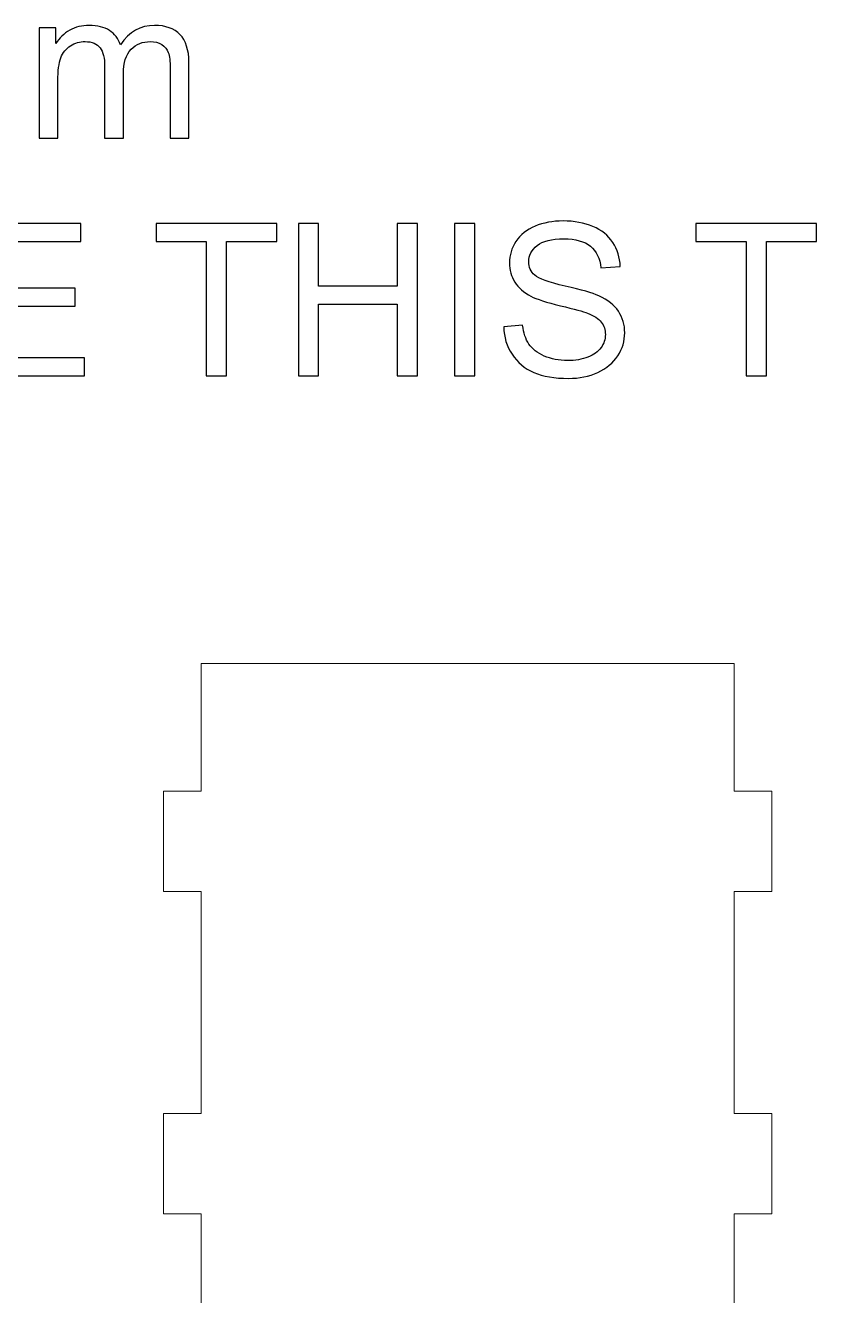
# Model space of a CAD drawing. Header units: centimetres. Extents: x -30.2 to 10.2, y 0.4 to 20.1.
# Drawn here: x -13.84 to -7.54, y 9.63 to 19.74 of the extents above; entities that cross this region are included whole.
import ezdxf

# ---------------------------------------------------------------- set-up
doc = ezdxf.new("R2010")
doc.units = ezdxf.units.CM
doc.header["$MEASUREMENT"] = 0
doc.layers.add('Layer 1', color=7, linetype='Continuous')

msp = doc.modelspace()

# ---------------------------------------------------------------- linework, layer by layer
at = {"layer": 'Layer 1', "color": 22}
for points, knots in [([(-13.729, 18.84169), (-13.729, 18.84169), (-13.729, 19.72053), (-13.729, 19.72053), (-13.729, 19.72053), (-13.729, 19.72053), (-13.59523, 19.72053), (-13.59523, 19.72053), (-13.59523, 19.72053), (-13.59523, 19.72053), (-13.59523, 19.59635), (-13.59523, 19.59635), (-13.59523, 19.59635), (-13.56785, 19.63925), (-13.53116, 19.67396), (-13.48544, 19.69993), (-13.48544, 19.69993), (-13.43972, 19.72617), (-13.38779, 19.73915), (-13.32937, 19.73915), (-13.32937, 19.73915), (-13.26446, 19.73915), (-13.21112, 19.72561), (-13.16964, 19.6988), (-13.16964, 19.6988), (-13.12815, 19.6717), (-13.0988, 19.63417), (-13.08187, 19.58563), (-13.08187, 19.58563), (-13.01187, 19.68807), (-12.92128, 19.73915), (-12.80952, 19.73915), (-12.80952, 19.73915), (-12.72203, 19.73915), (-12.65458, 19.71517), (-12.60773, 19.66691), (-12.60773, 19.66691), (-12.5606, 19.61865), (-12.5369, 19.54442), (-12.5369, 19.44423), (-12.5369, 19.44423), (-12.5369, 19.44423), (-12.5369, 18.84169), (-12.5369, 18.84169), (-12.5369, 18.84169), (-12.5369, 18.84169), (-12.68591, 18.84169), (-12.68591, 18.84169), (-12.68591, 18.84169), (-12.68591, 18.84169), (-12.68591, 19.39484), (-12.68591, 19.39484), (-12.68591, 19.39484), (-12.68591, 19.45411), (-12.69099, 19.49701), (-12.70058, 19.52326), (-12.70058, 19.52326), (-12.71018, 19.5495), (-12.72768, 19.57039), (-12.75336, 19.58647), (-12.75336, 19.58647), (-12.77876, 19.60256), (-12.80868, 19.61046), (-12.84282, 19.61046), (-12.84282, 19.61046), (-12.90491, 19.61046), (-12.95628, 19.58986), (-12.9972, 19.54894), (-12.9972, 19.54894), (-13.03812, 19.50773), (-13.05844, 19.44198), (-13.05844, 19.35166), (-13.05844, 19.35166), (-13.05844, 19.35166), (-13.05844, 18.84169), (-13.05844, 18.84169), (-13.05844, 18.84169), (-13.05844, 18.84169), (-13.20745, 18.84169), (-13.20745, 18.84169), (-13.20745, 18.84169), (-13.20745, 18.84169), (-13.20745, 19.41206), (-13.20745, 19.41206), (-13.20745, 19.41206), (-13.20745, 19.4781), (-13.21959, 19.52777), (-13.24386, 19.56079), (-13.24386, 19.56079), (-13.26813, 19.59381), (-13.30793, 19.61046), (-13.36296, 19.61046), (-13.36296, 19.61046), (-13.40473, 19.61046), (-13.44339, 19.59946), (-13.47895, 19.57744), (-13.47895, 19.57744), (-13.51451, 19.55543), (-13.54019, 19.52326), (-13.55628, 19.48064), (-13.55628, 19.48064), (-13.57208, 19.43831), (-13.57999, 19.37706), (-13.57999, 19.2972), (-13.57999, 19.2972), (-13.57999, 19.2972), (-13.57999, 18.84169), (-13.57999, 18.84169), (-13.57999, 18.84169), (-13.57999, 18.84169), (-13.729, 18.84169), (-13.729, 18.84169)], [0, 0, 0, 0, 0.03448276, 0.03448276, 0.03448276, 0.03448276, 0.06896552, 0.06896552, 0.06896552, 0.06896552, 0.10344828, 0.10344828, 0.10344828, 0.10344828, 0.13793103, 0.13793103, 0.13793103, 0.13793103, 0.17241379, 0.17241379, 0.17241379, 0.17241379, 0.20689655, 0.20689655, 0.20689655, 0.20689655, 0.24137931, 0.24137931, 0.24137931, 0.24137931, 0.27586207, 0.27586207, 0.27586207, 0.27586207, 0.31034483, 0.31034483, 0.31034483, 0.31034483, 0.34482759, 0.34482759, 0.34482759, 0.34482759, 0.37931034, 0.37931034, 0.37931034, 0.37931034, 0.4137931, 0.4137931, 0.4137931, 0.4137931, 0.44827586, 0.44827586, 0.44827586, 0.44827586, 0.48275862, 0.48275862, 0.48275862, 0.48275862, 0.51724138, 0.51724138, 0.51724138, 0.51724138, 0.55172414, 0.55172414, 0.55172414, 0.55172414, 0.5862069, 0.5862069, 0.5862069, 0.5862069, 0.62068966, 0.62068966, 0.62068966, 0.62068966, 0.65517241, 0.65517241, 0.65517241, 0.65517241, 0.68965517, 0.68965517, 0.68965517, 0.68965517, 0.72413793, 0.72413793, 0.72413793, 0.72413793, 0.75862069, 0.75862069, 0.75862069, 0.75862069, 0.79310345, 0.79310345, 0.79310345, 0.79310345, 0.82758621, 0.82758621, 0.82758621, 0.82758621, 0.86206897, 0.86206897, 0.86206897, 0.86206897, 0.89655172, 0.89655172, 0.89655172, 0.89655172, 0.93103448, 0.93103448, 0.93103448, 0.93103448, 1, 1, 1, 1]), ([(-14.27255, 16.94997), (-14.27255, 16.94997), (-14.27255, 18.16239), (-14.27255, 18.16239), (-14.27255, 18.16239), (-14.27255, 18.16239), (-13.3971, 18.16239), (-13.3971, 18.16239), (-13.3971, 18.16239), (-13.3971, 18.16239), (-13.3971, 18.02015), (-13.3971, 18.02015), (-13.3971, 18.02015), (-13.3971, 18.02015), (-14.11168, 18.02015), (-14.11168, 18.02015), (-14.11168, 18.02015), (-14.11168, 18.02015), (-14.11168, 17.64762), (-14.11168, 17.64762), (-14.11168, 17.64762), (-14.11168, 17.64762), (-13.44282, 17.64762), (-13.44282, 17.64762), (-13.44282, 17.64762), (-13.44282, 17.64762), (-13.44282, 17.50538), (-13.44282, 17.50538), (-13.44282, 17.50538), (-13.44282, 17.50538), (-14.11168, 17.50538), (-14.11168, 17.50538), (-14.11168, 17.50538), (-14.11168, 17.50538), (-14.11168, 17.09221), (-14.11168, 17.09221), (-14.11168, 17.09221), (-14.11168, 17.09221), (-13.36831, 17.09221), (-13.36831, 17.09221), (-13.36831, 17.09221), (-13.36831, 17.09221), (-13.36831, 16.94997), (-13.36831, 16.94997), (-13.36831, 16.94997), (-13.36831, 16.94997), (-14.27255, 16.94997), (-14.27255, 16.94997)], [0, 0, 0, 0, 0.07692308, 0.07692308, 0.07692308, 0.07692308, 0.15384615, 0.15384615, 0.15384615, 0.15384615, 0.23076923, 0.23076923, 0.23076923, 0.23076923, 0.30769231, 0.30769231, 0.30769231, 0.30769231, 0.38461538, 0.38461538, 0.38461538, 0.38461538, 0.46153846, 0.46153846, 0.46153846, 0.46153846, 0.53846154, 0.53846154, 0.53846154, 0.53846154, 0.61538462, 0.61538462, 0.61538462, 0.61538462, 0.69230769, 0.69230769, 0.69230769, 0.69230769, 0.76923077, 0.76923077, 0.76923077, 0.76923077, 0.84615385, 0.84615385, 0.84615385, 0.84615385, 1, 1, 1, 1]), ([(-12.39832, 16.94997), (-12.39832, 16.94997), (-12.39832, 18.02015), (-12.39832, 18.02015), (-12.39832, 18.02015), (-12.39832, 18.02015), (-12.79794, 18.02015), (-12.79794, 18.02015), (-12.79794, 18.02015), (-12.79794, 18.02015), (-12.79794, 18.16239), (-12.79794, 18.16239), (-12.79794, 18.16239), (-12.79794, 18.16239), (-11.83783, 18.16239), (-11.83783, 18.16239), (-11.83783, 18.16239), (-11.83783, 18.16239), (-11.83783, 18.02015), (-11.83783, 18.02015), (-11.83783, 18.02015), (-11.83783, 18.02015), (-12.23745, 18.02015), (-12.23745, 18.02015), (-12.23745, 18.02015), (-12.23745, 18.02015), (-12.23745, 16.94997), (-12.23745, 16.94997), (-12.23745, 16.94997), (-12.23745, 16.94997), (-12.39832, 16.94997), (-12.39832, 16.94997)], [0, 0, 0, 0, 0.11111111, 0.11111111, 0.11111111, 0.11111111, 0.22222222, 0.22222222, 0.22222222, 0.22222222, 0.33333333, 0.33333333, 0.33333333, 0.33333333, 0.44444444, 0.44444444, 0.44444444, 0.44444444, 0.55555556, 0.55555556, 0.55555556, 0.55555556, 0.66666667, 0.66666667, 0.66666667, 0.66666667, 0.77777778, 0.77777778, 0.77777778, 0.77777778, 1, 1, 1, 1]), ([(-11.66539, 16.94997), (-11.66539, 16.94997), (-11.66539, 18.16239), (-11.66539, 18.16239), (-11.66539, 18.16239), (-11.66539, 18.16239), (-11.50452, 18.16239), (-11.50452, 18.16239), (-11.50452, 18.16239), (-11.50452, 18.16239), (-11.50452, 17.66286), (-11.50452, 17.66286), (-11.50452, 17.66286), (-11.50452, 17.66286), (-10.87799, 17.66286), (-10.87799, 17.66286), (-10.87799, 17.66286), (-10.87799, 17.66286), (-10.87799, 18.16239), (-10.87799, 18.16239), (-10.87799, 18.16239), (-10.87799, 18.16239), (-10.71713, 18.16239), (-10.71713, 18.16239), (-10.71713, 18.16239), (-10.71713, 18.16239), (-10.71713, 16.94997), (-10.71713, 16.94997), (-10.71713, 16.94997), (-10.71713, 16.94997), (-10.87799, 16.94997), (-10.87799, 16.94997), (-10.87799, 16.94997), (-10.87799, 16.94997), (-10.87799, 17.52062), (-10.87799, 17.52062), (-10.87799, 17.52062), (-10.87799, 17.52062), (-11.50452, 17.52062), (-11.50452, 17.52062), (-11.50452, 17.52062), (-11.50452, 17.52062), (-11.50452, 16.94997), (-11.50452, 16.94997), (-11.50452, 16.94997), (-11.50452, 16.94997), (-11.66539, 16.94997), (-11.66539, 16.94997)], [0, 0, 0, 0, 0.07692308, 0.07692308, 0.07692308, 0.07692308, 0.15384615, 0.15384615, 0.15384615, 0.15384615, 0.23076923, 0.23076923, 0.23076923, 0.23076923, 0.30769231, 0.30769231, 0.30769231, 0.30769231, 0.38461538, 0.38461538, 0.38461538, 0.38461538, 0.46153846, 0.46153846, 0.46153846, 0.46153846, 0.53846154, 0.53846154, 0.53846154, 0.53846154, 0.61538462, 0.61538462, 0.61538462, 0.61538462, 0.69230769, 0.69230769, 0.69230769, 0.69230769, 0.76923077, 0.76923077, 0.76923077, 0.76923077, 0.84615385, 0.84615385, 0.84615385, 0.84615385, 1, 1, 1, 1]), ([(-10.4222, 16.94997), (-10.4222, 16.94997), (-10.4222, 18.16239), (-10.4222, 18.16239), (-10.4222, 18.16239), (-10.4222, 18.16239), (-10.26133, 18.16239), (-10.26133, 18.16239), (-10.26133, 18.16239), (-10.26133, 18.16239), (-10.26133, 16.94997), (-10.26133, 16.94997), (-10.26133, 16.94997), (-10.26133, 16.94997), (-10.4222, 16.94997), (-10.4222, 16.94997)], [0, 0, 0, 0, 0.2, 0.2, 0.2, 0.2, 0.4, 0.4, 0.4, 0.4, 0.6, 0.6, 0.6, 0.6, 1, 1, 1, 1]), ([(-10.03133, 17.33944), (-10.03133, 17.33944), (-9.88062, 17.35298), (-9.88062, 17.35298), (-9.88062, 17.35298), (-9.87356, 17.29202), (-9.85691, 17.24207), (-9.83067, 17.20284), (-9.83067, 17.20284), (-9.80442, 17.16389), (-9.76378, 17.13229), (-9.70875, 17.10801), (-9.70875, 17.10801), (-9.65371, 17.08403), (-9.59163, 17.07189), (-9.52276, 17.07189), (-9.52276, 17.07189), (-9.46152, 17.07189), (-9.40762, 17.08092), (-9.36077, 17.09927), (-9.36077, 17.09927), (-9.31392, 17.11761), (-9.27921, 17.14273), (-9.25635, 17.17462), (-9.25635, 17.17462), (-9.23349, 17.20651), (-9.22192, 17.24122), (-9.22192, 17.27848), (-9.22192, 17.27848), (-9.22192, 17.31629), (-9.23292, 17.34931), (-9.25493, 17.37782), (-9.25493, 17.37782), (-9.27695, 17.40604), (-9.31335, 17.42975), (-9.36415, 17.44922), (-9.36415, 17.44922), (-9.39661, 17.46164), (-9.46858, 17.48139), (-9.58005, 17.5082), (-9.58005, 17.5082), (-9.69153, 17.53502), (-9.76943, 17.56013), (-9.81402, 17.58384), (-9.81402, 17.58384), (-9.87187, 17.61432), (-9.91477, 17.65214), (-9.94299, 17.69701), (-9.94299, 17.69701), (-9.9715, 17.74188), (-9.98561, 17.7924), (-9.98561, 17.848), (-9.98561, 17.848), (-9.98561, 17.90952), (-9.96811, 17.96681), (-9.9334, 18.01987), (-9.9334, 18.01987), (-9.89868, 18.07321), (-9.84816, 18.11357), (-9.78128, 18.14123), (-9.78128, 18.14123), (-9.71467, 18.16889), (-9.64045, 18.18271), (-9.55889, 18.18271), (-9.55889, 18.18271), (-9.46914, 18.18271), (-9.38984, 18.16832), (-9.32126, 18.13925), (-9.32126, 18.13925), (-9.25268, 18.11047), (-9.1999, 18.06785), (-9.16293, 18.01141), (-9.16293, 18.01141), (-9.12596, 17.95524), (-9.1062, 17.89146), (-9.10338, 17.82034), (-9.10338, 17.82034), (-9.10338, 17.82034), (-9.25747, 17.80849), (-9.25747, 17.80849), (-9.25747, 17.80849), (-9.26566, 17.88497), (-9.2936, 17.94283), (-9.34129, 17.98177), (-9.34129, 17.98177), (-9.38899, 18.021), (-9.45955, 18.04047), (-9.55268, 18.04047), (-9.55268, 18.04047), (-9.64976, 18.04047), (-9.7206, 18.02269), (-9.76491, 17.98713), (-9.76491, 17.98713), (-9.80922, 17.95157), (-9.83151, 17.90868), (-9.83151, 17.85844), (-9.83151, 17.85844), (-9.83151, 17.81498), (-9.81571, 17.77914), (-9.78438, 17.75092), (-9.78438, 17.75092), (-9.75334, 17.72298), (-9.67291, 17.69391), (-9.54252, 17.66456), (-9.54252, 17.66456), (-9.41213, 17.63492), (-9.32267, 17.60924), (-9.27413, 17.58723), (-9.27413, 17.58723), (-9.20385, 17.55477), (-9.15164, 17.51385), (-9.11806, 17.4639), (-9.11806, 17.4639), (-9.08447, 17.41422), (-9.06782, 17.35693), (-9.06782, 17.29202), (-9.06782, 17.29202), (-9.06782, 17.22739), (-9.08617, 17.167), (-9.12314, 17.10999), (-9.12314, 17.10999), (-9.16011, 17.05298), (-9.21288, 17.00867), (-9.28203, 16.97706), (-9.28203, 16.97706), (-9.35117, 16.94545), (-9.42878, 16.92965), (-9.51543, 16.92965), (-9.51543, 16.92965), (-9.62493, 16.92965), (-9.71665, 16.94574), (-9.79059, 16.97763), (-9.79059, 16.97763), (-9.86482, 17.00952), (-9.92267, 17.0575), (-9.96472, 17.12184), (-9.96472, 17.12184), (-10.00706, 17.18591), (-10.02907, 17.25844), (-10.03133, 17.33944)], [0, 0, 0, 0, 0.02777778, 0.02777778, 0.02777778, 0.02777778, 0.05555556, 0.05555556, 0.05555556, 0.05555556, 0.08333333, 0.08333333, 0.08333333, 0.08333333, 0.11111111, 0.11111111, 0.11111111, 0.11111111, 0.13888889, 0.13888889, 0.13888889, 0.13888889, 0.16666667, 0.16666667, 0.16666667, 0.16666667, 0.19444444, 0.19444444, 0.19444444, 0.19444444, 0.22222222, 0.22222222, 0.22222222, 0.22222222, 0.25, 0.25, 0.25, 0.25, 0.27777778, 0.27777778, 0.27777778, 0.27777778, 0.30555556, 0.30555556, 0.30555556, 0.30555556, 0.33333333, 0.33333333, 0.33333333, 0.33333333, 0.36111111, 0.36111111, 0.36111111, 0.36111111, 0.38888889, 0.38888889, 0.38888889, 0.38888889, 0.41666667, 0.41666667, 0.41666667, 0.41666667, 0.44444444, 0.44444444, 0.44444444, 0.44444444, 0.47222222, 0.47222222, 0.47222222, 0.47222222, 0.5, 0.5, 0.5, 0.5, 0.52777778, 0.52777778, 0.52777778, 0.52777778, 0.55555556, 0.55555556, 0.55555556, 0.55555556, 0.58333333, 0.58333333, 0.58333333, 0.58333333, 0.61111111, 0.61111111, 0.61111111, 0.61111111, 0.63888889, 0.63888889, 0.63888889, 0.63888889, 0.66666667, 0.66666667, 0.66666667, 0.66666667, 0.69444444, 0.69444444, 0.69444444, 0.69444444, 0.72222222, 0.72222222, 0.72222222, 0.72222222, 0.75, 0.75, 0.75, 0.75, 0.77777778, 0.77777778, 0.77777778, 0.77777778, 0.80555556, 0.80555556, 0.80555556, 0.80555556, 0.83333333, 0.83333333, 0.83333333, 0.83333333, 0.86111111, 0.86111111, 0.86111111, 0.86111111, 0.88888889, 0.88888889, 0.88888889, 0.88888889, 0.91666667, 0.91666667, 0.91666667, 0.91666667, 0.94444444, 0.94444444, 0.94444444, 0.94444444, 1, 1, 1, 1]), ([(-8.10122, 16.94997), (-8.10122, 16.94997), (-8.10122, 18.02015), (-8.10122, 18.02015), (-8.10122, 18.02015), (-8.10122, 18.02015), (-8.50084, 18.02015), (-8.50084, 18.02015), (-8.50084, 18.02015), (-8.50084, 18.02015), (-8.50084, 18.16239), (-8.50084, 18.16239), (-8.50084, 18.16239), (-8.50084, 18.16239), (-7.54073, 18.16239), (-7.54073, 18.16239), (-7.54073, 18.16239), (-7.54073, 18.16239), (-7.54073, 18.02015), (-7.54073, 18.02015), (-7.54073, 18.02015), (-7.54073, 18.02015), (-7.94035, 18.02015), (-7.94035, 18.02015), (-7.94035, 18.02015), (-7.94035, 18.02015), (-7.94035, 16.94997), (-7.94035, 16.94997), (-7.94035, 16.94997), (-7.94035, 16.94997), (-8.10122, 16.94997), (-8.10122, 16.94997)], [0, 0, 0, 0, 0.11111111, 0.11111111, 0.11111111, 0.11111111, 0.22222222, 0.22222222, 0.22222222, 0.22222222, 0.33333333, 0.33333333, 0.33333333, 0.33333333, 0.44444444, 0.44444444, 0.44444444, 0.44444444, 0.55555556, 0.55555556, 0.55555556, 0.55555556, 0.66666667, 0.66666667, 0.66666667, 0.66666667, 0.77777778, 0.77777778, 0.77777778, 0.77777778, 1, 1, 1, 1])]:
    msp.add_open_spline(points, degree=3, knots=knots, dxfattribs=at)
at = {"layer": 'Layer 1', "color": 250, "lineweight": 9}
msp.add_open_spline([(-12.43992, 8.99194), (-12.43992, 8.99194), (-12.43992, 10.28082), (-12.43992, 10.28082), (-12.43992, 10.28082), (-12.43992, 10.28082), (-12.73992, 10.28082), (-12.73992, 10.28082), (-12.73992, 10.28082), (-12.73992, 10.28082), (-12.73992, 11.08083), (-12.73992, 11.08083), (-12.73992, 11.08083), (-12.73992, 11.08083), (-12.43992, 11.08083), (-12.43992, 11.08083), (-12.43992, 11.08083), (-12.43992, 11.08083), (-12.43992, 12.84537), (-12.43992, 12.84537), (-12.43992, 12.84537), (-12.43992, 12.84537), (-12.73992, 12.84537), (-12.73992, 12.84537), (-12.73992, 12.84537), (-12.73992, 12.84537), (-12.73992, 13.64538), (-12.73992, 13.64538), (-12.73992, 13.64538), (-12.73992, 13.64538), (-12.43992, 13.64538), (-12.43992, 13.64538), (-12.43992, 13.64538), (-12.43992, 13.64538), (-12.43992, 14.66188), (-12.43992, 14.66188), (-12.43992, 14.66188), (-12.43992, 14.66188), (-8.19621, 14.66188), (-8.19621, 14.66188), (-8.19621, 14.66188), (-8.19621, 14.66188), (-8.19621, 13.64538), (-8.19621, 13.64538), (-8.19621, 13.64538), (-8.19621, 13.64538), (-7.89621, 13.64538), (-7.89621, 13.64538), (-7.89621, 13.64538), (-7.89621, 13.64538), (-7.89621, 12.84537), (-7.89621, 12.84537), (-7.89621, 12.84537), (-7.89621, 12.84537), (-8.19621, 12.84537), (-8.19621, 12.84537), (-8.19621, 12.84537), (-8.19621, 12.84537), (-8.19621, 11.08083), (-8.19621, 11.08083), (-8.19621, 11.08083), (-8.19621, 11.08083), (-7.89621, 11.08083), (-7.89621, 11.08083), (-7.89621, 11.08083), (-7.89621, 11.08083), (-7.89621, 10.28082), (-7.89621, 10.28082), (-7.89621, 10.28082), (-7.89621, 10.28082), (-8.19621, 10.28082), (-8.19621, 10.28082), (-8.19621, 10.28082), (-8.19621, 10.28082), (-8.19621, 8.99194), (-8.19621, 8.99194), (-8.19621, 8.99194), (-8.19621, 8.99194), (-12.43992, 8.99194), (-12.43992, 8.99194)], degree=3, knots=[0, 0, 0, 0, 0.04761905, 0.04761905, 0.04761905, 0.04761905, 0.0952381, 0.0952381, 0.0952381, 0.0952381, 0.14285714, 0.14285714, 0.14285714, 0.14285714, 0.19047619, 0.19047619, 0.19047619, 0.19047619, 0.23809524, 0.23809524, 0.23809524, 0.23809524, 0.28571429, 0.28571429, 0.28571429, 0.28571429, 0.33333333, 0.33333333, 0.33333333, 0.33333333, 0.38095238, 0.38095238, 0.38095238, 0.38095238, 0.42857143, 0.42857143, 0.42857143, 0.42857143, 0.47619048, 0.47619048, 0.47619048, 0.47619048, 0.52380952, 0.52380952, 0.52380952, 0.52380952, 0.57142857, 0.57142857, 0.57142857, 0.57142857, 0.61904762, 0.61904762, 0.61904762, 0.61904762, 0.66666667, 0.66666667, 0.66666667, 0.66666667, 0.71428571, 0.71428571, 0.71428571, 0.71428571, 0.76190476, 0.76190476, 0.76190476, 0.76190476, 0.80952381, 0.80952381, 0.80952381, 0.80952381, 0.85714286, 0.85714286, 0.85714286, 0.85714286, 0.9047619, 0.9047619, 0.9047619, 0.9047619, 1, 1, 1, 1], dxfattribs=at)

doc.saveas('drawing.dxf')
